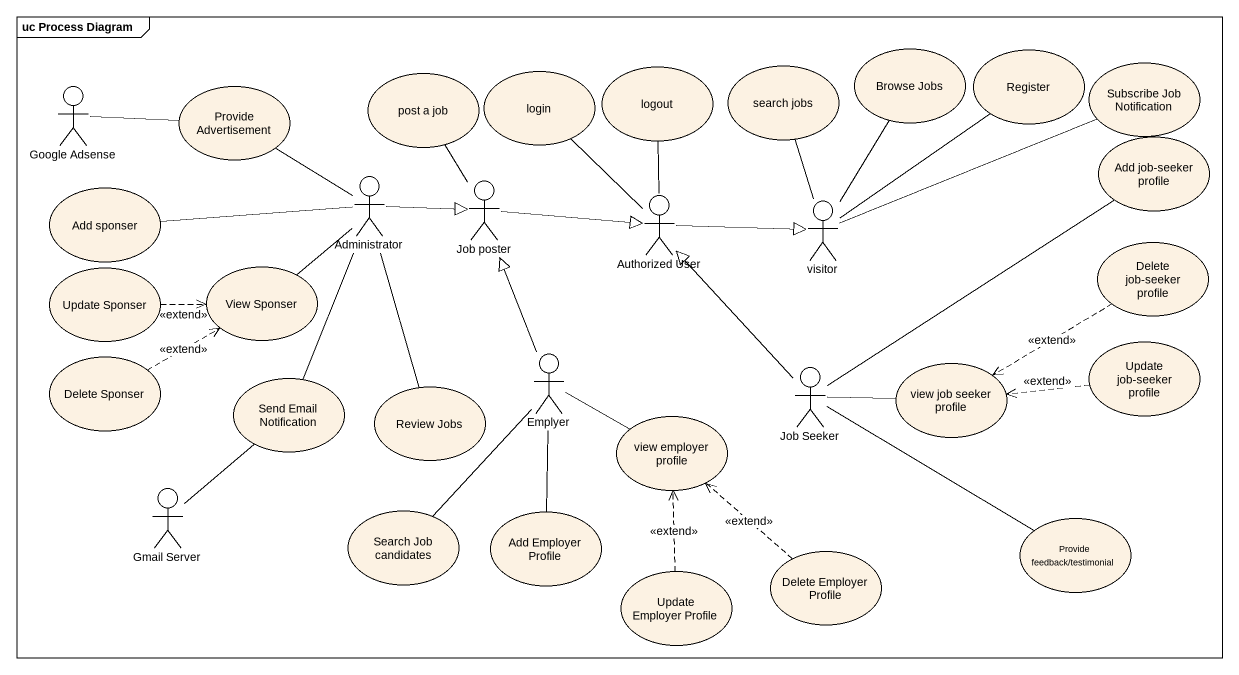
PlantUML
@startuml
mainframe uc Process Diagram
usecase "Browse Jobs" as Browse_Jobs
usecase Register
actor "Google Adsense" as Google_Adsense
usecase "Provide Advertisement" as Provide_Advertisement
usecase "post a job" as post_a_job
usecase login
usecase logout
usecase "search jobs" as search_jobs
usecase "Subscribe Job Notification" as Subscribe_Job_Notification
usecase "Add job-seeker profile" as Add_job_seeker_profile
usecase "Add sponser" as Add_sponser
actor Administrator
actor "Job poster" as Job_poster
actor "Authorized User" as Authorized_User
actor visitor
usecase "Delete job-seeker profile" as Delete_job_seeker_profile
usecase "Update Sponser" as Update_Sponser
usecase "View Sponser" as View_Sponser
usecase "Delete Sponser" as Delete_Sponser
usecase "Send Email Notification" as Send_Email_Notification
usecase "Review Jobs" as Review_Jobs
actor Emplyer
actor "Job Seeker" as Job_Seeker
usecase "view job seeker profile" as view_job_seeker_profile
usecase "Update job-seeker profile" as Update_job_seeker_profile
usecase "view employer profile" as view_employer_profile
actor "Gmail Server" as Gmail_Server
usecase "Search Job candidates" as Search_Job_candidates
usecase "Add Employer Profile" as Add_Employer_Profile
usecase "Provide feedback/testimonial" as Provide_feedback_testimonial
usecase "Update Employer Profile" as Update_Employer_Profile
usecase "Delete Employer Profile" as Delete_Employer_Profile
Browse_Jobs -- visitor
Register -- visitor
Google_Adsense -right- Provide_Advertisement
Provide_Advertisement -- Administrator
post_a_job -- Job_poster
login -- Authorized_User
logout -- Authorized_User
search_jobs -- visitor
Subscribe_Job_Notification -left- visitor
Add_job_seeker_profile -- Job_Seeker
Add_sponser -right- Administrator
Administrator -right-|> Job_poster
Job_poster -right-|> Authorized_User
Authorized_User -right-|> visitor
Delete_job_seeker_profile ..> view_job_seeker_profile : <<extend>>
Update_Sponser .right.> View_Sponser : <<extend>>
View_Sponser -up- Administrator
Delete_Sponser .right.> View_Sponser : <<extend>>
Send_Email_Notification -up- Administrator
Review_Jobs -up- Administrator
Emplyer -up-|> Job_poster
Job_Seeker -up-|> Authorized_User
view_job_seeker_profile -left- Job_Seeker
Update_job_seeker_profile .left.> view_job_seeker_profile : <<extend>>
view_employer_profile -left- Emplyer
Gmail_Server -up- Send_Email_Notification
Search_Job_candidates -up- Emplyer
Add_Employer_Profile -up- Emplyer
Provide_feedback_testimonial -left- Job_Seeker
Update_Employer_Profile .up.> view_employer_profile : <<extend>>
Delete_Employer_Profile .up.> view_employer_profile : <<extend>>
@enduml
